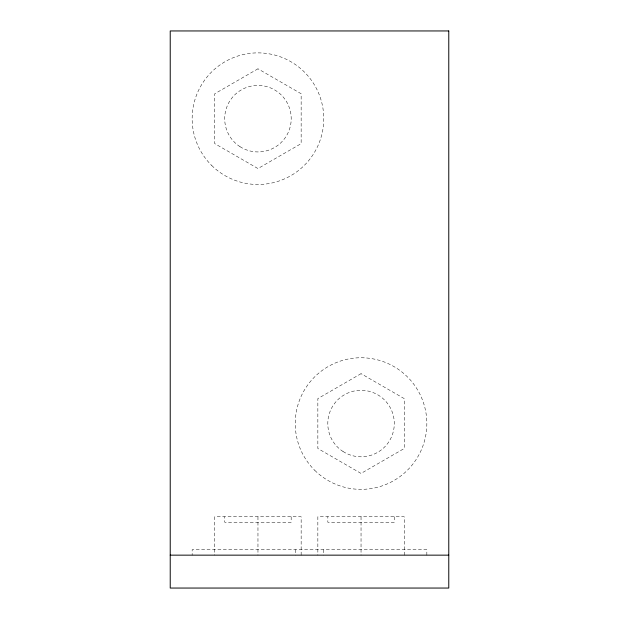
<?xml version="1.0" encoding="UTF-8"?>
<svg xmlns="http://www.w3.org/2000/svg" width="619" height="619" viewBox="0 0 619 619"><rect width="100%" height="100%" fill="white"/><g stroke="black" fill="none" stroke-linecap="round" stroke-linejoin="round"><path stroke-width="0.46" stroke-dasharray="3.1 2.32" d="M426.839 555.15L426.839 549.664L192.161 549.664L192.161 555.15M404.238 555.15L404.238 516.764L317.849 516.764L317.849 555.15M394.257 516.764L394.257 522.25L327.83 522.25L327.83 516.764M361.039 516.764L361.039 555.15M323.76 549.664L323.76 555.15M301.151 555.15L301.151 516.764L214.762 516.764L214.762 555.15M295.24 549.664L295.24 555.15M291.17 516.764L291.17 522.25L224.743 522.25L224.743 516.764M257.961 516.764L257.961 555.15M257.961 68.81L214.762 93.748L214.762 143.623L257.961 168.554L301.151 143.623L301.151 93.748L257.961 68.81M361.039 373.675L317.849 398.613L317.849 448.489L361.039 473.427L404.238 448.489L404.238 398.613L361.039 373.675M211.706 165.482A65.8 65.8 0 0 0 321.617 135.337A65.8 65.8 0 0 0 240.551 55.223A65.8 65.8 0 0 0 211.706 165.482M239.955 146.641A33.248 33.248 0 0 0 291.17 120.295A33.248 33.248 0 0 0 242.749 89.113A33.248 33.248 0 0 0 239.955 146.641M314.785 470.355A65.8 65.8 0 0 0 424.696 440.21A65.8 65.8 0 0 0 343.638 360.096A65.8 65.8 0 0 0 314.785 470.355M343.042 451.506A33.248 33.248 0 0 0 394.257 425.16A33.248 33.248 0 0 0 345.835 393.986A33.248 33.248 0 0 0 343.042 451.506"/><path stroke-width="0.93" d="M170.225 555.15L448.775 555.15M448.775 30.95L170.225 30.95L170.225 588.05L448.775 588.05L448.775 30.95"/></g></svg>
